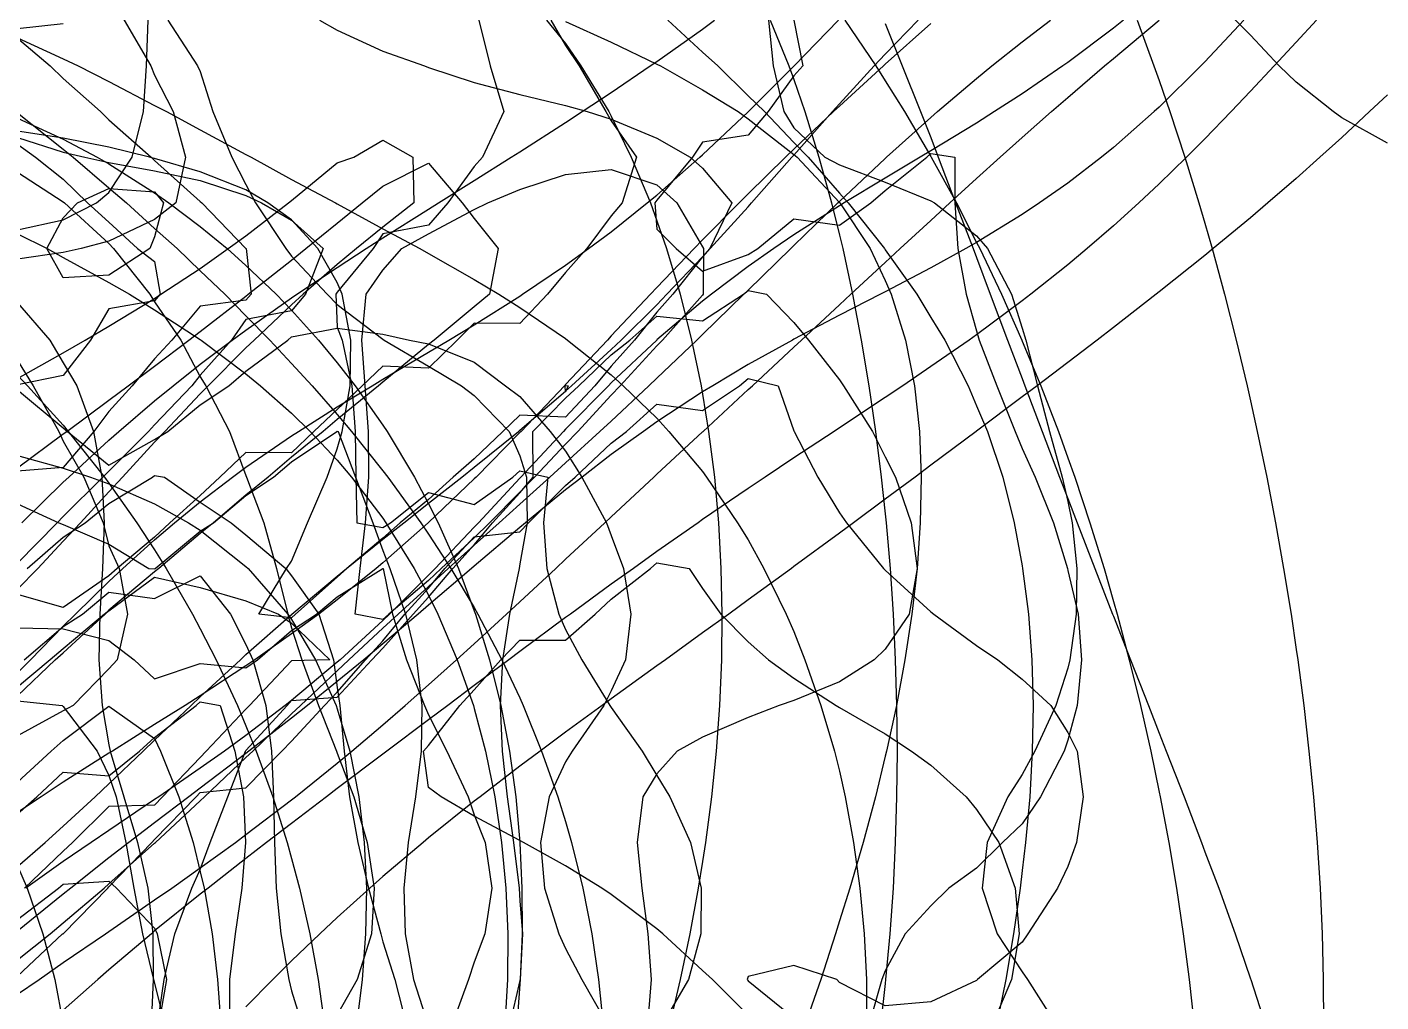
# Model space of a CAD drawing. Header units: metres. Extents: x 350990 to 353010, y 7454990 to 7457010.
# Drawn here: x 352252.1 to 352548.6, y 7456105.1 to 7456318.5 of the extents above; entities that cross this region are included whole.
import ezdxf

# ---------------------------------------------------------------- set-up
doc = ezdxf.new("R2010")
doc.units = ezdxf.units.M

msp = doc.modelspace()

# ---------------------------------------------------------------- linework, layer by layer
at = {"layer": 'CU_0p2_RL1000'}
for points in [[(352250, 7456316.06, 1000), (352257.161, 7456310, 1000), (352260, 7456307.274, 1000), (352268.184, 7456300, 1000), (352270, 7456298.166, 1000), (352279.27, 7456290, 1000), (352280, 7456289.274, 1000), (352290, 7456280.315, 1000), (352290.361, 7456280, 1000), (352300, 7456270.054, 1000), (352300.049, 7456270, 1000), (352301.159, 7456260, 1000), (352300, 7456258.686, 1000), (352290, 7456257.425, 1000), (352283.768, 7456250, 1000), (352280, 7456245.888, 1000), (352275.048, 7456240, 1000), (352270, 7456234.346, 1000), (352266.661, 7456230, 1000), (352260, 7456222.098, 1000), (352250, 7456221.261, 1000)], [(352250, 7456214.146, 1000), (352258.999, 7456210, 1000), (352260, 7456209.581, 1000), (352270, 7456205.268, 1000), (352278.713, 7456200, 1000), (352280, 7456199.917, 1000), (352280.132, 7456200, 1000), (352290, 7456208.12, 1000), (352292.894, 7456210, 1000), (352300, 7456215.959, 1000), (352306.053, 7456220, 1000), (352310, 7456223.341, 1000), (352319.929, 7456230, 1000), (352320, 7456230.06, 1000), (352320.223, 7456230, 1000), (352324.025, 7456220, 1000), (352327.822, 7456210, 1000), (352330, 7456203.911, 1000), (352331.498, 7456200, 1000), (352334.921, 7456190, 1000), (352337.371, 7456180, 1000), (352338.535, 7456170, 1000), (352338.342, 7456160, 1000), (352337.105, 7456150, 1000), (352335.543, 7456140, 1000), (352334.558, 7456130, 1000), (352334.863, 7456120, 1000), (352336.712, 7456110, 1000), (352339.888, 7456100, 1000)]]:
    msp.add_polyline3d(points, dxfattribs=at)
at = {"layer": 'CU_0p2_RL1100'}
for points in [[(352250, 7456292.882, 1100), (352253.937, 7456290, 1100), (352260, 7456285.243, 1100), (352265.291, 7456280, 1100), (352270, 7456275.772, 1100), (352276.245, 7456270, 1100), (352280, 7456267.188, 1100), (352281.214, 7456260, 1100), (352280, 7456258.548, 1100), (352270, 7456256.809, 1100), (352265.934, 7456250, 1100), (352260, 7456242.193, 1100), (352250, 7456240.215, 1100)], [(352250, 7456239.096, 1100), (352260, 7456230.739, 1100), (352260.935, 7456230, 1100), (352270, 7456222.622, 1100), (352280, 7456228.233, 1100), (352282.869, 7456230, 1100), (352290, 7456235.791, 1100), (352296.289, 7456240, 1100), (352300, 7456243.173, 1100), (352309.189, 7456250, 1100), (352310, 7456250.728, 1100), (352320, 7456252.622, 1100), (352330, 7456251.287, 1100), (352335.787, 7456250, 1100), (352340, 7456249.165, 1100), (352350, 7456245.141, 1100), (352356.851, 7456240, 1100), (352360, 7456237.595, 1100), (352366.596, 7456230, 1100), (352370, 7456225.673, 1100), (352373.584, 7456220, 1100), (352378.942, 7456210, 1100), (352380, 7456207.186, 1100), (352382.653, 7456200, 1100), (352384.32, 7456190, 1100), (352383.123, 7456180, 1100), (352380, 7456173.185, 1100), (352378.344, 7456170, 1100), (352371.43, 7456160, 1100), (352370, 7456157.628, 1100), (352366.442, 7456150, 1100), (352364.492, 7456140, 1100), (352365.402, 7456130, 1100), (352368.494, 7456120, 1100), (352370, 7456116.812, 1100), (352373.55, 7456110, 1100), (352379.275, 7456100, 1100)]]:
    msp.add_polyline3d(points, dxfattribs=at)
at = {"layer": 'CU_0p2_RL1200'}
for points in [[(352250, 7456318.213, 1200), (352260, 7456319.308, 1200)], [(352282.883, 7456320, 1200), (352289.368, 7456310, 1200), (352290, 7456308.772, 1200), (352292.75, 7456300, 1200), (352296.921, 7456290, 1200), (352300, 7456284.013, 1200), (352302.116, 7456280, 1200), (352308.757, 7456270, 1200), (352310, 7456268.346, 1200), (352317.809, 7456260, 1200), (352320, 7456257.786, 1200), (352330, 7456250.168, 1200), (352330.291, 7456250, 1200), (352340, 7456244.308, 1200), (352347.234, 7456240, 1200), (352350, 7456237.884, 1200), (352357.621, 7456230, 1200), (352360, 7456224.63, 1200), (352361.479, 7456220, 1200), (352361.596, 7456210, 1200), (352360, 7456201.017, 1200), (352359.837, 7456200, 1200), (352357.689, 7456190, 1200), (352356.181, 7456180, 1200), (352355.667, 7456170, 1200), (352356.1, 7456160, 1200), (352357.198, 7456150, 1200), (352358.572, 7456140, 1200), (352359.815, 7456130, 1200), (352360, 7456127.182, 1200), (352360.568, 7456120, 1200), (352360.048, 7456110, 1200), (352360, 7456109.791, 1200), (352357.689, 7456100, 1200)]]:
    msp.add_polyline3d(points, dxfattribs=at)
at = {"layer": 'CU_0p2_RL600'}
for points in [[(352250, 7456347.239, 600), (352257.49, 7456340, 600), (352260, 7456337.504, 600), (352266.153, 7456330, 600), (352270, 7456324.716, 600), (352273.315, 7456320, 600), (352279.19, 7456310, 600), (352280, 7456308.012, 600), (352284.066, 7456300, 600), (352286.799, 7456290, 600), (352284.677, 7456280, 600), (352280, 7456276.402, 600), (352270, 7456271.668, 600), (352263.897, 7456270, 600), (352260, 7456269.132, 600), (352250, 7456267.709, 600)], [(352410, 7456102.156, 600), (352402.198, 7456110, 600), (352400, 7456111.993, 600), (352391.284, 7456120, 600), (352390, 7456121.089, 600), (352380, 7456128.634, 600), (352377.951, 7456130, 600), (352370, 7456134.908, 600), (352360.756, 7456140, 600), (352360, 7456140.424, 600), (352350, 7456145.733, 600), (352342.755, 7456150, 600), (352340, 7456152.043, 600), (352338.875, 7456160, 600), (352340, 7456161.258, 600), (352346.879, 7456170, 600), (352350, 7456173.381, 600), (352355.842, 7456180, 600), (352360, 7456184.264, 600), (352370, 7456184.293, 600), (352376.458, 7456190, 600), (352380, 7456193.289, 600), (352388.603, 7456200, 600), (352390, 7456201.25, 600), (352397.062, 7456200, 600), (352400, 7456195.589, 600), (352403.994, 7456190, 600), (352410, 7456183.925, 600), (352414.432, 7456180, 600), (352420, 7456175.973, 600), (352429.276, 7456170, 600), (352430, 7456169.571, 600), (352440, 7456163.745, 600), (352445.739, 7456160, 600), (352450, 7456156.927, 600), (352457.758, 7456150, 600), (352460, 7456147.245, 600), (352464.871, 7456140, 600), (352468.469, 7456130, 600), (352469.333, 7456120, 600), (352467.661, 7456110, 600), (352463.395, 7456100, 600)]]:
    msp.add_polyline3d(points, dxfattribs=at)
msp.add_polyline3d([(352330, 7456188.801, 600), (352323.907, 7456190, 600), (352324.988, 7456200, 600), (352326.191, 7456210, 600), (352326.921, 7456220, 600), (352326.874, 7456230, 600), (352326.139, 7456240, 600), (352325.364, 7456250, 600), (352326.356, 7456260, 600), (352330, 7456265.277, 600), (352334.171, 7456270, 600), (352340, 7456273.249, 600), (352350, 7456278.547, 600), (352352.96, 7456280, 600), (352360, 7456282.933, 600), (352370, 7456286.246, 600), (352380, 7456287.341, 600), (352390, 7456283.984, 600), (352394.34, 7456280, 600), (352400, 7456270.418, 600), (352400.174, 7456270, 600), (352400.157, 7456260, 600), (352400, 7456259.834, 600), (352391.206, 7456250, 600), (352390, 7456248.741, 600), (352381.97, 7456240, 600), (352380, 7456237.936, 600), (352372.668, 7456230, 600), (352370, 7456227.197, 600), (352363.197, 7456220, 600), (352360, 7456216.687, 600), (352353.319, 7456210, 600), (352350, 7456206.674, 600), (352342.758, 7456200, 600), (352340, 7456197.367, 600), (352331.312, 7456190, 600)], close=True, dxfattribs=at)
at = {"layer": 'CU_0p2_RL700'}
for points in [[(352316.107, 7456320, 700), (352320, 7456317.83, 700), (352330, 7456313.25, 700), (352339.09, 7456310, 700), (352340, 7456309.631, 700), (352350, 7456306.346, 700), (352360, 7456303.775, 700), (352370, 7456301.311, 700), (352374.706, 7456300, 700), (352380, 7456298.32, 700), (352390, 7456294.18, 700), (352397.275, 7456290, 700), (352400, 7456287.638, 700), (352406.443, 7456280, 700), (352401.593, 7456270, 700), (352400, 7456268.232, 700), (352393.478, 7456260, 700), (352390, 7456256.093, 700), (352385.12, 7456250, 700), (352380, 7456244.276, 700), (352376.375, 7456240, 700), (352370, 7456233.114, 700), (352360, 7456233.545, 700), (352356.256, 7456230, 700), (352350, 7456223.968, 700), (352345.35, 7456220, 700), (352340, 7456215.093, 700), (352333.781, 7456210, 700), (352330, 7456206.592, 700), (352322.102, 7456200, 700), (352320, 7456198.079, 700), (352310.865, 7456190, 700), (352310, 7456189.185, 700), (352302.858, 7456190, 700), (352308.871, 7456200, 700), (352310, 7456201.572, 700), (352313.504, 7456210, 700), (352317.765, 7456220, 700), (352320, 7456226.141, 700), (352321.059, 7456230, 700), (352322.804, 7456240, 700), (352323.005, 7456250, 700), (352321.074, 7456260, 700), (352320, 7456262.613, 700), (352315.764, 7456270, 700), (352310, 7456276.292, 700), (352304.797, 7456280, 700), (352300, 7456282.868, 700), (352290, 7456286.843, 700), (352280, 7456289.746, 700), (352278.906, 7456290, 700), (352270, 7456292.22, 700), (352260, 7456294.222, 700), (352250, 7456295.709, 700)], [(352250, 7456245.488, 700), (352253.422, 7456240, 700), (352259.007, 7456230, 700), (352260, 7456227.858, 700), (352264.485, 7456220, 700), (352268.699, 7456210, 700), (352270, 7456204.959, 700), (352272.25, 7456200, 700), (352274.063, 7456190, 700), (352271.776, 7456180, 700), (352270, 7456177.972, 700), (352262.188, 7456170, 700), (352260, 7456168.795, 700), (352250, 7456163.343, 700)], [(352250, 7456110.733, 700), (352259.814, 7456120, 700), (352260, 7456120.014, 700), (352269.744, 7456130, 700), (352270, 7456130.259, 700), (352279.399, 7456140, 700), (352280, 7456140.611, 700), (352289.102, 7456150, 700), (352290, 7456150.912, 700), (352300, 7456151.931, 700), (352307.848, 7456160, 700), (352310, 7456162.201, 700), (352317.229, 7456170, 700), (352320, 7456172.897, 700), (352326.149, 7456180, 700), (352330, 7456184.13, 700), (352334.813, 7456190, 700), (352340, 7456195.639, 700), (352343.561, 7456200, 700), (352350, 7456206.939, 700), (352360, 7456207.973, 700), (352361.901, 7456210, 700), (352370, 7456218.126, 700), (352372.081, 7456220, 700), (352380, 7456227.436, 700), (352383.326, 7456230, 700), (352390, 7456235.926, 700), (352400, 7456234.559, 700), (352408.106, 7456240, 700), (352410, 7456241.605, 700), (352416.536, 7456240, 700), (352420, 7456230.14, 700), (352420.052, 7456230, 700), (352425.278, 7456220, 700), (352430, 7456212.153, 700), (352431.541, 7456210, 700), (352439.647, 7456200, 700), (352440, 7456199.584, 700), (352450, 7456190.468, 700), (352450.648, 7456190, 700), (352460, 7456183.108, 700), (352464.687, 7456180, 700), (352470, 7456175.72, 700), (352476.247, 7456170, 700), (352480, 7456164.094, 700), (352482.021, 7456160, 700), (352483.385, 7456150, 700), (352481.867, 7456140, 700), (352480, 7456134.757, 700), (352477.76, 7456130, 700), (352471.245, 7456120, 700), (352470, 7456118.194, 700), (352460.217, 7456110, 700), (352460, 7456109.775, 700), (352450, 7456105.089, 700), (352440, 7456104.217, 700), (352430, 7456109.353, 700), (352429.41, 7456110, 700), (352420, 7456113.09, 700), (352410, 7456110.621, 700), (352409.738, 7456110, 700), (352410, 7456109.709, 700), (352420, 7456101.607, 700)]]:
    msp.add_polyline3d(points, dxfattribs=at)
at = {"layer": 'CU_0p2_RL800'}
for points in [[(352420.018, 7456320, 800), (352421.94, 7456310, 800), (352420, 7456307.8, 800), (352414.4, 7456300, 800), (352410, 7456294.864, 800), (352400, 7456293.329, 800), (352397.798, 7456290, 800), (352390, 7456280.649, 800), (352389.56, 7456280, 800), (352390, 7456274.239, 800), (352394.24, 7456270, 800), (352400, 7456265.096, 800), (352410, 7456268.694, 800), (352412.076, 7456270, 800), (352420, 7456276.532, 800), (352430, 7456275.16, 800), (352436.871, 7456280, 800), (352440, 7456282.747, 800), (352449.104, 7456290, 800), (352450, 7456290.821, 800), (352455.245, 7456290, 800), (352455.238, 7456280, 800), (352455.929, 7456270, 800), (352457.748, 7456260, 800), (352460, 7456252.003, 800), (352460.554, 7456250, 800), (352464.45, 7456240, 800), (352468.486, 7456230, 800), (352470, 7456226.282, 800), (352472.828, 7456220, 800), (352476.827, 7456210, 800), (352479.907, 7456200, 800), (352480, 7456199.533, 800), (352482.236, 7456190, 800), (352482.991, 7456180, 800), (352482.033, 7456170, 800), (352480, 7456162.425, 800), (352479.207, 7456160, 800), (352473.99, 7456150, 800), (352470, 7456144.104, 800), (352465.703, 7456140, 800), (352460, 7456134.341, 800), (352453.952, 7456130, 800), (352450, 7456126.144, 800), (352444.358, 7456120, 800), (352440, 7456111.922, 800), (352439.29, 7456110, 800), (352436.444, 7456100, 800)], [(352250, 7456172.095, 800), (352258.213, 7456180, 800), (352260, 7456181.528, 800), (352269.156, 7456190, 800), (352270, 7456190.688, 800), (352280, 7456198.096, 800), (352290, 7456195.812, 800), (352300, 7456192.914, 800), (352307.108, 7456190, 800), (352310, 7456188.014, 800), (352318.344, 7456180, 800), (352310, 7456179.731, 800), (352300.764, 7456170, 800), (352300, 7456169.162, 800), (352291.273, 7456160, 800), (352290, 7456158.608, 800), (352281.701, 7456150, 800), (352280, 7456148.183, 800), (352270, 7456147.841, 800), (352262.04, 7456140, 800), (352260, 7456138.056, 800), (352251.493, 7456130, 800)]]:
    msp.add_polyline3d(points, dxfattribs=at)
at = {"layer": 'CU_0p2_RL900'}
msp.add_polyline3d([(352350.982, 7456320, 900), (352353.485, 7456310, 900), (352356.509, 7456300, 900), (352351.777, 7456290, 900), (352350, 7456287.981, 900), (352344.181, 7456280, 900), (352340, 7456275.139, 900), (352330, 7456273.279, 900), (352327.841, 7456270, 900), (352320, 7456260.506, 900), (352319.675, 7456260, 900), (352320, 7456252.789, 900), (352321.097, 7456250, 900), (352323.173, 7456240, 900), (352323.909, 7456230, 900), (352324.075, 7456220, 900), (352324.315, 7456210, 900), (352330, 7456208.952, 900), (352331.688, 7456210, 900), (352340, 7456216.633, 900), (352350, 7456213.998, 900), (352358.421, 7456220, 900), (352360, 7456221.359, 900), (352366.139, 7456220, 900), (352365.142, 7456210, 900), (352365.91, 7456200, 900), (352368.519, 7456190, 900), (352370, 7456186.612, 900), (352373.535, 7456180, 900), (352379.672, 7456170, 900), (352380, 7456169.512, 900), (352386.778, 7456160, 900), (352390, 7456154.669, 900), (352392.852, 7456150, 900), (352397.345, 7456140, 900), (352399.664, 7456130, 900), (352399.649, 7456120, 900), (352396.896, 7456110, 900), (352391.084, 7456100, 900)], dxfattribs=at)
msp.add_polyline3d([(352370, 7456238.645, 900), (352369.932, 7456240, 900), (352370, 7456240.062, 900), (352370.551, 7456240, 900)], close=True, dxfattribs=at)
at = {"layer": 'CU_0p4_RL1000'}
msp.add_polyline3d([(352251.421, 7456180, 1000), (352260, 7456187.252, 1000), (352264.198, 7456190, 1000), (352270, 7456194.762, 1000), (352280, 7456193.425, 1000), (352290, 7456198.364, 1000), (352296.583, 7456190, 1000), (352300, 7456183.308, 1000), (352301.491, 7456180, 1000), (352304.331, 7456170, 1000), (352305.632, 7456160, 1000), (352306.066, 7456150, 1000), (352306.235, 7456140, 1000), (352306.641, 7456130, 1000), (352307.634, 7456120, 1000), (352309.375, 7456110, 1000), (352310, 7456107.527, 1000), (352312.323, 7456100, 1000)], dxfattribs=at)
at = {"layer": 'CU_0p4_RL1100'}
msp.add_polyline3d([(352252.063, 7456200, 1100), (352260, 7456206.8, 1100), (352264.791, 7456210, 1100), (352270, 7456214.181, 1100), (352279.545, 7456220, 1100), (352280, 7456220.359, 1100), (352282.179, 7456220, 1100), (352290, 7456214.505, 1100), (352296.762, 7456210, 1100), (352300, 7456207.338, 1100), (352308.722, 7456200, 1100), (352310, 7456198.344, 1100), (352315.976, 7456190, 1100), (352319.149, 7456180, 1100), (352320, 7456173.897, 1100), (352320.536, 7456170, 1100), (352321.486, 7456160, 1100), (352322.694, 7456150, 1100), (352324.483, 7456140, 1100), (352326.836, 7456130, 1100), (352329.535, 7456120, 1100), (352330, 7456118.249, 1100), (352332.632, 7456110, 1100), (352335.157, 7456100, 1100)], dxfattribs=at)
at = {"layer": 'CU_0p4_RL1200'}
msp.add_polyline3d([(352250, 7456286.762, 1200), (352260, 7456280.227, 1200), (352260.276, 7456280, 1200), (352270, 7456271.096, 1200), (352270.992, 7456270, 1200), (352278.934, 7456260, 1200), (352280, 7456258.327, 1200), (352285.768, 7456250, 1200), (352290, 7456241.907, 1200), (352291.227, 7456240, 1200), (352296.407, 7456230, 1200), (352300, 7456220.308, 1200), (352300.157, 7456220, 1200), (352303.905, 7456210, 1200), (352306.682, 7456200, 1200), (352309.165, 7456190, 1200), (352310, 7456186.974, 1200), (352312.263, 7456180, 1200), (352315.907, 7456170, 1200), (352319.832, 7456160, 1200), (352320, 7456159.577, 1200), (352323.64, 7456150, 1200), (352326.583, 7456140, 1200), (352328.077, 7456130, 1200), (352327.496, 7456120, 1200), (352324.347, 7456110, 1200), (352320, 7456102.281, 1200)], dxfattribs=at)
at = {"layer": 'CU_0p4_RL800'}
for points in [[(352250, 7456274.153, 800), (352260, 7456276.28, 800), (352267.24, 7456280, 800), (352270, 7456282.26, 800), (352275.087, 7456290, 800), (352277.582, 7456300, 800), (352278.195, 7456310, 800), (352278.554, 7456320, 800)], [(352366.757, 7456320, 800), (352370, 7456314.456, 800), (352372.997, 7456310, 800), (352378.811, 7456300, 800), (352380, 7456297.961, 800), (352385.52, 7456290, 800), (352382.384, 7456280, 800), (352380, 7456277.196, 800), (352374.679, 7456270, 800), (352370, 7456264.746, 800), (352366.018, 7456260, 800), (352360, 7456253.644, 800), (352350, 7456253.662, 800), (352346.285, 7456250, 800), (352340, 7456243.857, 800), (352330, 7456244.242, 800), (352325.449, 7456240, 800), (352320, 7456234.765, 800), (352314.903, 7456230, 800), (352310, 7456225.299, 800), (352300, 7456225.393, 800), (352294.27, 7456220, 800), (352290, 7456215.92, 800), (352283.357, 7456210, 800), (352280, 7456206.863, 800), (352271.79, 7456200, 800), (352270, 7456198.355, 800), (352260, 7456191.442, 800), (352250, 7456194.287, 800)], [(352280.656, 7456100, 800), (352282.119, 7456110, 800), (352284.439, 7456120, 800), (352288.132, 7456130, 800), (352290, 7456134.048, 800), (352292.18, 7456140, 800), (352296.042, 7456150, 800), (352299.886, 7456160, 800), (352300, 7456160.12, 800), (352309.006, 7456170, 800), (352310, 7456171.047, 800), (352320, 7456171.827, 800), (352327.577, 7456180, 800), (352330, 7456182.555, 800), (352336.589, 7456190, 800), (352340, 7456193.67, 800), (352345.294, 7456200, 800), (352350, 7456205.135, 800), (352353.964, 7456210, 800), (352360, 7456216.539, 800), (352362.933, 7456220, 800), (352362.803, 7456230, 800), (352370, 7456237.26, 800), (352372.876, 7456240, 800), (352380, 7456246.728, 800), (352384.092, 7456250, 800), (352390, 7456255.21, 800), (352400, 7456254.21, 800), (352408.99, 7456260, 800), (352410, 7456260.827, 800), (352413.982, 7456260, 800), (352420, 7456253.827, 800), (352423.177, 7456250, 800), (352430, 7456241.259, 800), (352430.874, 7456240, 800), (352437.22, 7456230, 800), (352440, 7456224.429, 800), (352442.227, 7456220, 800), (352445.664, 7456210, 800), (352447.01, 7456200, 800), (352445.217, 7456190, 800), (352440, 7456182.286, 800), (352437.604, 7456180, 800), (352430, 7456175.187, 800), (352420, 7456171.061, 800), (352416.774, 7456170, 800), (352410, 7456167.355, 800), (352400, 7456163.058, 800), (352394.424, 7456160, 800), (352390, 7456155.024, 800), (352386.888, 7456150, 800), (352385.711, 7456140, 800), (352386.688, 7456130, 800), (352388.049, 7456120, 800), (352388.765, 7456110, 800), (352387.952, 7456100, 800)]]:
    msp.add_polyline3d(points, dxfattribs=at)
at = {"layer": 'CU_0p4_RL900'}
for points in [[(352250, 7456294.3, 900), (352260, 7456291.143, 900), (352264.754, 7456290, 900), (352270, 7456288.88, 900), (352280, 7456287.042, 900), (352290, 7456284.905, 900), (352300, 7456281.664, 900), (352303.427, 7456280, 900), (352310, 7456276.261, 900), (352316.909, 7456270, 900), (352313.032, 7456260, 900), (352310, 7456256.358, 900), (352300, 7456254.456, 900), (352296.845, 7456250, 900), (352290, 7456242.275, 900), (352288.124, 7456240, 900), (352280, 7456231.398, 900), (352278.663, 7456230, 900), (352270, 7456221.262, 900), (352268.689, 7456220, 900), (352260, 7456211.35, 900), (352258.623, 7456210, 900), (352250, 7456201.168, 900)], [(352250, 7456186.977, 900), (352260, 7456186.735, 900), (352270, 7456184.243, 900), (352275.488, 7456180, 900), (352280, 7456175.801, 900), (352290, 7456179.193, 900), (352300, 7456178.215, 900), (352302.512, 7456180, 900), (352310, 7456186.38, 900), (352315.459, 7456190, 900), (352320, 7456193.74, 900), (352329.991, 7456200, 900), (352330, 7456200.007, 900), (352330.021, 7456200, 900), (352332.072, 7456190, 900), (352335.176, 7456180, 900), (352339.106, 7456170, 900), (352340, 7456167.903, 900), (352343.996, 7456160, 900), (352348.66, 7456150, 900), (352350, 7456146.018, 900), (352352.375, 7456140, 900), (352353.828, 7456130, 900), (352352.352, 7456120, 900), (352350, 7456113.778, 900), (352348.726, 7456110, 900), (352345.083, 7456100, 900)]]:
    msp.add_polyline3d(points, dxfattribs=at)
at = {"layer": 'CU_0p8_RL1000'}
msp.add_polyline3d([(352250, 7456171.023, 1000), (352259.757, 7456170, 1000), (352260, 7456169.789, 1000), (352267.406, 7456160, 1000), (352270, 7456154.62, 1000), (352271.583, 7456150, 1000), (352273.724, 7456140, 1000), (352275.418, 7456130, 1000), (352277.327, 7456120, 1000), (352279.777, 7456110, 1000), (352280, 7456109.223, 1000), (352282.219, 7456100, 1000), (352284.661, 7456090, 1000), (352286.603, 7456080, 1000), (352287.205, 7456070, 1000), (352285.276, 7456060, 1000), (352280, 7456050.554, 1000), (352279.578, 7456050, 1000), (352270, 7456040.414, 1000), (352269.462, 7456040, 1000), (352260, 7456031.601, 1000), (352257.785, 7456030, 1000), (352250, 7456020.683, 1000)], dxfattribs=at)
at = {"layer": 'CU_0p8_RL1100'}
msp.add_polyline3d([(352250, 7456123.148, 1100), (352258.955, 7456130, 1100), (352260, 7456130.9, 1100), (352270, 7456131.501, 1100), (352271.619, 7456130, 1100), (352280, 7456121.223, 1100), (352280.553, 7456120, 1100), (352282.616, 7456110, 1100), (352280.852, 7456100, 1100), (352280, 7456098.57, 1100), (352273.56, 7456090, 1100), (352270, 7456086.394, 1100), (352262.924, 7456080, 1100), (352260, 7456077.108, 1100), (352251.861, 7456070, 1100)], dxfattribs=at)
at = {"layer": 'CU_0p8_RL1200'}
msp.add_polyline3d([(352250, 7456258.122, 1200), (352257.071, 7456250, 1200), (352260, 7456245.016, 1200), (352262.93, 7456240, 1200), (352266.592, 7456230, 1200), (352268.443, 7456220, 1200), (352268.963, 7456210, 1200), (352268.608, 7456200, 1200), (352267.987, 7456190, 1200), (352267.796, 7456180, 1200), (352268.533, 7456170, 1200), (352270, 7456161.376, 1200), (352270.299, 7456160, 1200), (352273.291, 7456150, 1200), (352276.271, 7456140, 1200), (352278.49, 7456130, 1200), (352279.593, 7456120, 1200), (352279.689, 7456110, 1200), (352279.215, 7456100, 1200)], dxfattribs=at)
at = {"layer": 'CU_0p8_RL900'}
msp.add_polyline3d([(352250, 7456146.283, 900), (352254.185, 7456150, 900), (352260, 7456155.387, 900), (352270, 7456154.593, 900), (352276.726, 7456160, 900), (352280, 7456162.945, 900), (352289.083, 7456170, 900), (352290, 7456170.819, 900), (352294.363, 7456170, 900), (352297.566, 7456160, 900), (352299.48, 7456150, 900), (352299.935, 7456140, 900), (352299.132, 7456130, 900), (352297.659, 7456120, 900), (352296.413, 7456110, 900), (352296.401, 7456100, 900)], dxfattribs=at)
at = {"layer": 'IMP_RL1000'}
msp.add_polyline3d([(352250, 7456221.995, 1000), (352260, 7456229.437, 1000), (352260.745, 7456230, 1000), (352270, 7456236.838, 1000), (352274.19, 7456240, 1000), (352280, 7456244.304, 1000), (352287.486, 7456250, 1000), (352290, 7456251.888, 1000), (352300, 7456259.618, 1000), (352300.48, 7456260, 1000), (352310, 7456267.507, 1000), (352313.089, 7456270, 1000), (352320, 7456275.549, 1000), (352325.456, 7456280, 1000), (352330, 7456283.694, 1000), (352340, 7456288.703, 1000), (352347.319, 7456280, 1000), (352350, 7456276.61, 1000), (352355.238, 7456270, 1000), (352353.345, 7456260, 1000), (352350, 7456257.241, 1000), (352341.223, 7456250, 1000), (352340, 7456249.006, 1000), (352330, 7456240.802, 1000), (352329.039, 7456240, 1000), (352320, 7456232.584, 1000), (352316.914, 7456230, 1000), (352310, 7456224.32, 1000), (352304.861, 7456220, 1000), (352300, 7456216.002, 1000), (352292.873, 7456210, 1000), (352290, 7456207.637, 1000), (352280.924, 7456200, 1000), (352280, 7456199.24, 1000), (352270, 7456190.836, 1000), (352269.023, 7456190, 1000), (352260, 7456182.422, 1000), (352257.16, 7456180, 1000), (352250, 7456173.976, 1000)], dxfattribs=at)
at = {"layer": 'IMP_RL1100'}
msp.add_polyline3d([(352250, 7456241.543, 1100), (352260, 7456247.207, 1100), (352264.804, 7456250, 1100), (352270, 7456253.01, 1100), (352280, 7456259.117, 1100), (352281.356, 7456260, 1100), (352290, 7456265.677, 1100), (352296.111, 7456270, 1100), (352300, 7456272.792, 1100), (352309.352, 7456280, 1100), (352310, 7456280.508, 1100), (352320, 7456288.818, 1100), (352323.632, 7456290, 1100), (352330, 7456293.775, 1100), (352336.534, 7456290, 1100), (352336.803, 7456280, 1100), (352330, 7456274.7, 1100), (352324.238, 7456270, 1100), (352320, 7456266.506, 1100), (352312.56, 7456260, 1100), (352310, 7456257.735, 1100), (352301.788, 7456250, 1100), (352300, 7456248.3, 1100), (352291.763, 7456240, 1100), (352290, 7456238.217, 1100), (352282.247, 7456230, 1100), (352280, 7456227.63, 1100), (352272.995, 7456220, 1100), (352270, 7456216.782, 1100), (352263.782, 7456210, 1100), (352260, 7456205.961, 1100), (352254.407, 7456200, 1100), (352250, 7456195.423, 1100)], dxfattribs=at)
at = {"layer": 'IMP_RL500'}
for points in [[(352250, 7456106.77, 500), (352254.687, 7456110, 500), (352260, 7456113.704, 500), (352269.239, 7456120, 500), (352270, 7456120.529, 500), (352280, 7456127.413, 500), (352283.744, 7456130, 500), (352290, 7456134.438, 500), (352297.705, 7456140, 500), (352300, 7456141.702, 500), (352310, 7456149.311, 500), (352310.877, 7456150, 500), (352320, 7456157.331, 500), (352323.21, 7456160, 500), (352330, 7456165.734, 500), (352334.894, 7456170, 500), (352340, 7456174.484, 500), (352346.115, 7456180, 500), (352350, 7456183.503, 500), (352357.05, 7456190, 500), (352360, 7456192.699, 500), (352367.843, 7456200, 500), (352370, 7456201.984, 500), (352378.594, 7456210, 500), (352380, 7456211.294, 500), (352389.352, 7456220, 500), (352390, 7456220.596, 500), (352400, 7456229.879, 500), (352400.129, 7456230, 500), (352410, 7456239.151, 500), (352410.91, 7456240, 500), (352420, 7456248.424, 500), (352421.692, 7456250, 500), (352430, 7456257.7, 500), (352432.472, 7456260, 500), (352440, 7456266.967, 500), (352443.274, 7456270, 500), (352450, 7456276.191, 500), (352454.15, 7456280, 500), (352460, 7456285.323, 500), (352465.176, 7456290, 500), (352470, 7456294.309, 500), (352476.442, 7456300, 500), (352480, 7456303.101, 500), (352488.034, 7456310, 500), (352490, 7456311.665, 500), (352500, 7456319.99, 500)], [(352550, 7456303.677, 500), (352546.091, 7456300, 500), (352540, 7456294.329, 500), (352535.21, 7456290, 500), (352530, 7456285.361, 500), (352523.802, 7456280, 500), (352520, 7456276.766, 500), (352511.836, 7456270, 500), (352510, 7456268.502, 500), (352500, 7456260.514, 500), (352499.345, 7456260, 500), (352490, 7456252.743, 500), (352486.424, 7456250, 500), (352480, 7456245.105, 500), (352473.249, 7456240, 500), (352470, 7456237.55, 500), (352460, 7456230.044, 500), (352459.941, 7456230, 500), (352450, 7456222.577, 500), (352446.537, 7456220, 500), (352440, 7456215.136, 500), (352433.065, 7456210, 500), (352430, 7456207.733, 500), (352420, 7456200.381, 500), (352419.479, 7456200, 500), (352410, 7456193.091, 500), (352405.744, 7456190, 500), (352400, 7456185.855, 500), (352391.881, 7456180, 500), (352390, 7456178.652, 500), (352380, 7456171.438, 500), (352378.032, 7456170, 500), (352370, 7456164.146, 500), (352364.424, 7456160, 500), (352360, 7456156.702, 500), (352351.262, 7456150, 500), (352350, 7456149.023, 500), (352340, 7456141.001, 500), (352338.798, 7456140, 500), (352330, 7456132.538, 500), (352327.119, 7456130, 500), (352320, 7456123.572, 500), (352316.179, 7456120, 500), (352310, 7456114.058, 500), (352305.895, 7456110, 500), (352300, 7456104.005, 500)]]:
    msp.add_polyline3d(points, dxfattribs=at)
at = {"layer": 'IMP_RL600'}
for points in [[(352250, 7456114.284, 600), (352257.131, 7456120, 600), (352260, 7456122.388, 600), (352268.971, 7456130, 600), (352270, 7456130.907, 600), (352280, 7456139.835, 600), (352280.184, 7456140, 600), (352290, 7456149.112, 600), (352290.954, 7456150, 600), (352300, 7456158.592, 600), (352301.486, 7456160, 600), (352310, 7456168.133, 600), (352311.968, 7456170, 600), (352320, 7456177.602, 600), (352322.551, 7456180, 600), (352330, 7456186.918, 600), (352333.329, 7456190, 600), (352340, 7456196.064, 600), (352344.311, 7456200, 600), (352350, 7456205.085, 600), (352355.423, 7456210, 600), (352360, 7456214.063, 600), (352366.534, 7456220, 600), (352370, 7456223.092, 600), (352377.508, 7456230, 600), (352380, 7456232.259, 600), (352388.254, 7456240, 600), (352390, 7456241.617, 600), (352398.756, 7456250, 600), (352400, 7456251.178, 600), (352409.07, 7456260, 600), (352410, 7456260.894, 600), (352419.314, 7456270, 600), (352420, 7456270.661, 600), (352429.651, 7456280, 600), (352430, 7456280.332, 600), (352440, 7456289.742, 600), (352440.28, 7456290, 600), (352450, 7456298.747, 600), (352451.439, 7456300, 600), (352460, 7456307.263, 600), (352463.364, 7456310, 600), (352470, 7456315.267, 600), (352476.234, 7456320, 600)], [(352534.447, 7456320, 600), (352530, 7456315.202, 600), (352525.163, 7456310, 600), (352520, 7456304.47, 600), (352515.75, 7456300, 600), (352510, 7456294.051, 600), (352505.957, 7456290, 600), (352500, 7456284.181, 600), (352495.53, 7456280, 600), (352490, 7456274.98, 600), (352484.23, 7456270, 600), (352480, 7456266.457, 600), (352471.878, 7456260, 600), (352470, 7456258.547, 600), (352460, 7456251.158, 600), (352458.372, 7456250, 600), (352450, 7456244.164, 600), (352443.867, 7456240, 600), (352440, 7456237.413, 600), (352430, 7456230.789, 600), (352428.814, 7456230, 600), (352420, 7456224.189, 600), (352413.748, 7456220, 600), (352410, 7456217.507, 600), (352400, 7456210.687, 600), (352399.024, 7456210, 600), (352390, 7456203.7, 600), (352384.855, 7456200, 600), (352380, 7456196.54, 600), (352371.055, 7456190, 600), (352370, 7456189.236, 600), (352360, 7456181.827, 600), (352357.576, 7456180, 600), (352350, 7456174.35, 600), (352344.221, 7456170, 600), (352340, 7456166.845, 600), (352330.89, 7456160, 600), (352330, 7456159.333, 600), (352320, 7456151.786, 600), (352317.637, 7456150, 600), (352310, 7456144.183, 600), (352304.524, 7456140, 600), (352300, 7456136.489, 600), (352291.698, 7456130, 600), (352290, 7456128.641, 600), (352280, 7456120.628, 600), (352279.332, 7456120, 600), (352270, 7456112.107, 600), (352267.55, 7456110, 600), (352260, 7456103.29, 600)]]:
    msp.add_polyline3d(points, dxfattribs=at)
at = {"layer": 'IMP_RL700'}
for points in [[(352250, 7456134.767, 700), (352256.02, 7456140, 700), (352260, 7456143.582, 700), (352266.971, 7456150, 700), (352270, 7456152.861, 700), (352277.52, 7456160, 700), (352280, 7456162.384, 700), (352288.017, 7456170, 700), (352290, 7456171.881, 700), (352298.78, 7456180, 700), (352300, 7456181.113, 700), (352310, 7456189.937, 700), (352310.073, 7456190, 700), (352320, 7456198.332, 700), (352322.033, 7456200, 700), (352330, 7456206.383, 700), (352334.545, 7456210, 700), (352340, 7456214.254, 700), (352347.255, 7456220, 700), (352350, 7456222.142, 700), (352359.684, 7456230, 700), (352360, 7456230.255, 700), (352370, 7456238.787, 700), (352371.334, 7456240, 700), (352380, 7456247.903, 700), (352382.15, 7456250, 700), (352390, 7456257.699, 700), (352392.206, 7456260, 700), (352400, 7456268.172, 700), (352401.66, 7456270, 700), (352410, 7456279.191, 700), (352410.711, 7456280, 700), (352419.558, 7456290, 700), (352420, 7456290.495, 700), (352428.432, 7456300, 700), (352430, 7456301.737, 700), (352437.578, 7456310, 700), (352440, 7456312.576, 700), (352447.231, 7456320, 700)], [(352518.544, 7456320, 700), (352510, 7456310.885, 700), (352509.125, 7456310, 700), (352500, 7456300.997, 700), (352498.91, 7456300, 700), (352490, 7456292.134, 700), (352487.346, 7456290, 700), (352480, 7456284.323, 700), (352473.807, 7456280, 700), (352470, 7456277.444, 700), (352460, 7456271.33, 700), (352457.654, 7456270, 700), (352450, 7456265.781, 700), (352440, 7456260.537, 700), (352438.962, 7456260, 700), (352430, 7456255.414, 700), (352420, 7456250.17, 700), (352419.693, 7456250, 700), (352410, 7456244.634, 700), (352402.257, 7456240, 700), (352400, 7456238.642, 700), (352390, 7456232.084, 700), (352387.081, 7456230, 700), (352380, 7456224.917, 700), (352373.643, 7456220, 700), (352370, 7456217.178, 700), (352361.247, 7456210, 700), (352360, 7456208.982, 700), (352350, 7456200.505, 700), (352349.417, 7456200, 700), (352340, 7456191.948, 700), (352337.728, 7456190, 700), (352330, 7456183.485, 700), (352325.818, 7456180, 700), (352320, 7456175.232, 700), (352313.483, 7456170, 700), (352310, 7456167.239, 700), (352300.663, 7456160, 700), (352300, 7456159.489, 700), (352290, 7456151.884, 700), (352287.496, 7456150, 700), (352280, 7456144.31, 700), (352274.344, 7456140, 700), (352270, 7456136.627, 700), (352261.633, 7456130, 700), (352260, 7456128.67, 700), (352250, 7456120.569, 700)]]:
    msp.add_polyline3d(points, dxfattribs=at)
at = {"layer": 'IMP_RL800'}
for points in [[(352250, 7456177.097, 800), (352252.821, 7456180, 800), (352260, 7456187.315, 800), (352262.684, 7456190, 800), (352270, 7456197.131, 800), (352273.06, 7456200, 800), (352280, 7456206.265, 800), (352284.376, 7456210, 800), (352290, 7456214.592, 800), (352297.074, 7456220, 800), (352300, 7456222.139, 800), (352310, 7456229.008, 800), (352311.518, 7456230, 800), (352320, 7456235.352, 800), (352327.643, 7456240, 800), (352330, 7456241.398, 800), (352340, 7456247.319, 800), (352344.44, 7456250, 800), (352350, 7456253.331, 800), (352360, 7456259.618, 800), (352360.57, 7456260, 800), (352370, 7456266.363, 800), (352374.988, 7456270, 800), (352380, 7456273.705, 800), (352387.859, 7456280, 800), (352390, 7456281.743, 800), (352399.425, 7456290, 800), (352400, 7456290.512, 800), (352410, 7456299.961, 800), (352410.039, 7456300, 800), (352420, 7456309.944, 800), (352420.054, 7456310, 800), (352429.762, 7456320, 800)], [(352492.177, 7456320, 800), (352490, 7456318.253, 800), (352480, 7456310.781, 800), (352478.879, 7456310, 800), (352470, 7456303.897, 800), (352463.949, 7456300, 800), (352460, 7456297.491, 800), (352450, 7456291.407, 800), (352447.646, 7456290, 800), (352440, 7456285.454, 800), (352430.988, 7456280, 800), (352430, 7456279.401, 800), (352420, 7456273.03, 800), (352415.58, 7456270, 800), (352410, 7456266.123, 800), (352401.949, 7456260, 800), (352400, 7456258.492, 800), (352390, 7456250.003, 800), (352389.996, 7456250, 800), (352380, 7456240.621, 800), (352379.384, 7456240, 800), (352370, 7456230.459, 800), (352369.571, 7456230, 800), (352360.201, 7456220, 800), (352360, 7456219.787, 800), (352350.944, 7456210, 800), (352350, 7456209, 800), (352341.467, 7456200, 800), (352340, 7456198.501, 800), (352331.461, 7456190, 800), (352330, 7456188.601, 800), (352320.617, 7456180, 800), (352320, 7456179.457, 800), (352310, 7456171.093, 800), (352308.621, 7456170, 800), (352300, 7456163.406, 800), (352295.321, 7456160, 800), (352290, 7456156.226, 800), (352280.93, 7456150, 800), (352280, 7456149.371, 800), (352270, 7456142.636, 800), (352266.122, 7456140, 800), (352260, 7456135.815, 800), (352251.772, 7456130, 800)]]:
    msp.add_polyline3d(points, dxfattribs=at)
at = {"layer": 'IMP_RL900'}
for points in [[(352450, 7456319.278, 900), (352440, 7456310.371, 900), (352439.591, 7456310, 900), (352430, 7456301.209, 900), (352428.713, 7456300, 900), (352420, 7456291.764, 900), (352418.187, 7456290, 900), (352410, 7456282.003, 900), (352408.012, 7456280, 900), (352400, 7456271.913, 900), (352398.162, 7456270, 900), (352390, 7456261.519, 900), (352388.576, 7456260, 900), (352380, 7456250.909, 900), (352379.157, 7456250, 900), (352370, 7456240.243, 900), (352369.774, 7456240, 900), (352360.256, 7456230, 900), (352360, 7456229.737, 900), (352350.387, 7456220, 900), (352350, 7456219.621, 900), (352340, 7456210.081, 900), (352339.912, 7456210, 900), (352330, 7456201.247, 900), (352328.527, 7456200, 900), (352320, 7456193.123, 900), (352315.941, 7456190, 900), (352310, 7456185.641, 900), (352301.966, 7456180, 900), (352300, 7456178.677, 900), (352290, 7456172.121, 900), (352286.709, 7456170, 900), (352280, 7456165.794, 900), (352270.772, 7456160, 900), (352270, 7456159.523, 900), (352260, 7456153.176, 900), (352255.175, 7456150, 900), (352250, 7456146.581, 900)], [(352250.894, 7456210, 900), (352260, 7456218.85, 900), (352261.204, 7456220, 900), (352270, 7456228.06, 900), (352272.179, 7456230, 900), (352280, 7456236.666, 900), (352284.057, 7456240, 900), (352290, 7456244.685, 900), (352297.018, 7456250, 900), (352300, 7456252.179, 900), (352310, 7456259.221, 900), (352311.14, 7456260, 900), (352320, 7456265.901, 900), (352326.318, 7456270, 900), (352330, 7456272.348, 900), (352340, 7456278.647, 900), (352342.15, 7456280, 900), (352350, 7456284.902, 900), (352358.101, 7456290, 900), (352360, 7456291.193, 900), (352370, 7456297.605, 900), (352373.641, 7456300, 900), (352380, 7456304.196, 900), (352388.535, 7456310, 900), (352390, 7456311.001, 900), (352400, 7456318.067, 900), (352402.648, 7456320, 900)]]:
    msp.add_polyline3d(points, dxfattribs=at)
at = {"layer": 'PHY_RL1000'}
msp.add_polyline3d([(352440, 7456319.3, 1000), (352443.727, 7456310, 1000), (352447.731, 7456300, 1000), (352450, 7456294.361, 1000), (352451.634, 7456290, 1000), (352455.425, 7456280, 1000), (352459.261, 7456270, 1000), (352460, 7456268.094, 1000), (352463.006, 7456260, 1000), (352466.775, 7456250, 1000), (352470, 7456241.564, 1000), (352470.585, 7456240, 1000), (352474.363, 7456230, 1000), (352478.193, 7456220, 1000), (352480, 7456215.306, 1000), (352482.047, 7456210, 1000), (352485.917, 7456200, 1000), (352489.81, 7456190, 1000), (352490, 7456189.506, 1000), (352493.736, 7456180, 1000), (352497.648, 7456170, 1000), (352500, 7456163.891, 1000), (352501.56, 7456160, 1000), (352505.46, 7456150, 1000), (352509.259, 7456140, 1000), (352510, 7456137.948, 1000), (352513.037, 7456130, 1000), (352516.655, 7456120, 1000), (352520, 7456110.11, 1000), (352520.04, 7456110, 1000), (352523.302, 7456100, 1000)], dxfattribs=at)
at = {"layer": 'PHY_RL1100'}
msp.add_polyline3d([(352414.814, 7456320, 1100), (352418.899, 7456310, 1100), (352420, 7456307.04, 1100), (352422.383, 7456300, 1100), (352425.457, 7456290, 1100), (352428.233, 7456280, 1100), (352430, 7456272.942, 1100), (352430.693, 7456270, 1100), (352432.818, 7456260, 1100), (352434.716, 7456250, 1100), (352436.396, 7456240, 1100), (352437.867, 7456230, 1100), (352439.135, 7456220, 1100), (352440, 7456211.915, 1100), (352440.2, 7456210, 1100), (352441.054, 7456200, 1100), (352441.721, 7456190, 1100), (352442.202, 7456180, 1100), (352442.495, 7456170, 1100), (352442.597, 7456160, 1100), (352442.505, 7456150, 1100), (352442.215, 7456140, 1100), (352441.721, 7456130, 1100), (352441.017, 7456120, 1100), (352440.096, 7456110, 1100), (352440, 7456109.151, 1100), (352438.944, 7456100, 1100)], dxfattribs=at)
at = {"layer": 'PHY_RL1200'}
msp.add_polyline3d([(352365.85, 7456320, 1200), (352370, 7456314.881, 1200), (352373.35, 7456310, 1200), (352379.448, 7456300, 1200), (352380, 7456298.981, 1200), (352384.331, 7456290, 1200), (352388.565, 7456280, 1200), (352390, 7456276.124, 1200), (352392.097, 7456270, 1200), (352395.065, 7456260, 1200), (352397.588, 7456250, 1200), (352399.686, 7456240, 1200), (352400, 7456238.149, 1200), (352401.328, 7456230, 1200), (352402.587, 7456220, 1200), (352403.487, 7456210, 1200), (352404.039, 7456200, 1200), (352404.255, 7456190, 1200), (352404.144, 7456180, 1200), (352403.718, 7456170, 1200), (352402.987, 7456160, 1200), (352401.963, 7456150, 1200), (352400.655, 7456140, 1200), (352400, 7456135.85, 1200), (352399.063, 7456130, 1200), (352397.201, 7456120, 1200), (352395.093, 7456110, 1200), (352392.753, 7456100, 1200)], dxfattribs=at)
at = {"layer": 'PHY_RL800'}
msp.add_polyline3d([(352550, 7456293.101, 800), (352540, 7456298.673, 800), (352538.102, 7456300, 800), (352530, 7456306.48, 800), (352526.259, 7456310, 800), (352520, 7456316.746, 800), (352516.742, 7456320, 800), (352510, 7456326.607, 800), (352505.243, 7456330, 800), (352500, 7456333.822, 800), (352490, 7456339.786, 800), (352489.694, 7456340, 800), (352481.171, 7456350, 800), (352480.404, 7456360, 800), (352490, 7456369.354, 800), (352491.775, 7456370, 800), (352500, 7456371.794, 800), (352510, 7456371.773, 800), (352518.492, 7456370, 800), (352520, 7456369.519, 800), (352530, 7456365.288, 800), (352540, 7456361.714, 800), (352550, 7456360.5, 800)], dxfattribs=at)
at = {"layer": 'PHY_RL900'}
msp.add_polyline3d([(352414.432, 7456320, 900), (352415.489, 7456310, 900), (352417.819, 7456300, 900), (352420, 7456296.424, 900), (352426.792, 7456290, 900), (352430, 7456288.37, 900), (352440, 7456284.551, 900), (352450, 7456280.451, 900), (352450.775, 7456280, 900), (352460, 7456272.827, 900), (352462.393, 7456270, 900), (352467.666, 7456260, 900), (352470, 7456252.581, 900), (352470.779, 7456250, 900), (352473.343, 7456240, 900), (352476.013, 7456230, 900), (352478.756, 7456220, 900), (352480, 7456214.661, 900), (352480.965, 7456210, 900), (352481.992, 7456200, 900), (352481.824, 7456190, 900), (352480.457, 7456180, 900), (352480, 7456178.166, 900), (352477.384, 7456170, 900), (352472.745, 7456160, 900), (352470, 7456154.897, 900), (352466.882, 7456150, 900), (352462.361, 7456140, 900), (352461.265, 7456130, 900), (352464.501, 7456120, 900), (352470, 7456111.643, 900), (352471.168, 7456110, 900), (352477.483, 7456100, 900)], dxfattribs=at)
msp.add_polyline3d([(352260, 7456263.585, 900), (352256.396, 7456270, 900), (352260, 7456276.721, 900), (352263.087, 7456280, 900), (352270, 7456283.205, 900), (352280, 7456282.433, 900), (352281.958, 7456280, 900), (352280, 7456272.551, 900), (352278.973, 7456270, 900), (352270, 7456264.175, 900)], close=True, dxfattribs=at)
at = {"layer": 'POT_RL1000'}
msp.add_polyline3d([(352250, 7456242.269, 1000), (352252.138, 7456240, 1000), (352260, 7456231.32, 1000), (352261.095, 7456230, 1000), (352269.017, 7456220, 1000), (352270, 7456218.692, 1000), (352276.095, 7456210, 1000), (352280, 7456204.04, 1000), (352282.511, 7456200, 1000), (352288.282, 7456190, 1000), (352290, 7456186.772, 1000), (352293.473, 7456180, 1000), (352298.12, 7456170, 1000), (352300, 7456165.51, 1000), (352302.257, 7456160, 1000), (352305.896, 7456150, 1000), (352309.045, 7456140, 1000), (352310, 7456136.48, 1000), (352311.748, 7456130, 1000), (352314.001, 7456120, 1000), (352315.803, 7456110, 1000), (352317.169, 7456100, 1000)], dxfattribs=at)
at = {"layer": 'POT_RL1100'}
msp.add_polyline3d([(352250, 7456153.165, 1100), (352257.321, 7456160, 1100), (352260, 7456162.283, 1100), (352270, 7456169.83, 1100), (352280, 7456162.76, 1100), (352281.308, 7456160, 1100), (352285.282, 7456150, 1100), (352288.423, 7456140, 1100), (352290, 7456133.562, 1100), (352290.834, 7456130, 1100), (352292.606, 7456120, 1100), (352293.807, 7456110, 1100), (352294.496, 7456100, 1100)], dxfattribs=at)
at = {"layer": 'POT_RL500'}
msp.add_polyline3d([(352495.155, 7456320, 500), (352498.86, 7456310, 500), (352500, 7456306.797, 500), (352502.348, 7456300, 500), (352505.622, 7456290, 500), (352508.698, 7456280, 500), (352510, 7456275.56, 500), (352511.598, 7456270, 500), (352514.321, 7456260, 500), (352516.87, 7456250, 500), (352519.251, 7456240, 500), (352520, 7456236.675, 500), (352521.488, 7456230, 500), (352523.57, 7456220, 500), (352525.494, 7456210, 500), (352527.261, 7456200, 500), (352528.872, 7456190, 500), (352530, 7456182.271, 500), (352530.333, 7456180, 500), (352531.651, 7456170, 500), (352532.804, 7456160, 500), (352533.79, 7456150, 500), (352534.603, 7456140, 500), (352535.237, 7456130, 500), (352535.686, 7456120, 500), (352535.939, 7456110, 500), (352535.99, 7456100, 500)], dxfattribs=at)
at = {"layer": 'POT_RL600'}
msp.add_polyline3d([(352431.149, 7456320, 600), (352437.915, 7456310, 600), (352440, 7456306.734, 600), (352444.233, 7456300, 600), (352450, 7456290.155, 600), (352450.09, 7456290, 600), (352455.605, 7456280, 600), (352460, 7456271.377, 600), (352460.701, 7456270, 600), (352465.495, 7456260, 600), (352469.905, 7456250, 600), (352470, 7456249.773, 600), (352474.078, 7456240, 600), (352477.917, 7456230, 600), (352480, 7456224.171, 600), (352481.496, 7456220, 600), (352484.843, 7456210, 600), (352487.923, 7456200, 600), (352490, 7456192.721, 600), (352490.782, 7456190, 600), (352493.458, 7456180, 600), (352495.912, 7456170, 600), (352498.157, 7456160, 600), (352500, 7456150.997, 600), (352500.206, 7456150, 600), (352502.098, 7456140, 600), (352503.79, 7456130, 600), (352505.283, 7456120, 600), (352506.574, 7456110, 600), (352507.657, 7456100, 600)], dxfattribs=at)
at = {"layer": 'POT_RL700'}
msp.add_polyline3d([(352392.371, 7456320, 700), (352400, 7456313.015, 700), (352403.325, 7456310, 700), (352410, 7456303.449, 700), (352413.586, 7456300, 700), (352420, 7456293.224, 700), (352423.141, 7456290, 700), (352430, 7456282.126, 700), (352431.918, 7456280, 700), (352439.821, 7456270, 700), (352440, 7456269.742, 700), (352446.961, 7456260, 700), (352450, 7456254.939, 700), (352453.06, 7456250, 700), (352458.166, 7456240, 700), (352460, 7456235.59, 700), (352462.383, 7456230, 700), (352465.748, 7456220, 700), (352468.274, 7456210, 700), (352470, 7456200.549, 700), (352470.102, 7456200, 700), (352471.397, 7456190, 700), (352472.134, 7456180, 700), (352472.388, 7456170, 700), (352472.216, 7456160, 700), (352471.662, 7456150, 700), (352470.76, 7456140, 700), (352470, 7456133.834, 700), (352469.56, 7456130, 700), (352468.11, 7456120, 700), (352466.387, 7456110, 700), (352464.403, 7456100, 700)], dxfattribs=at)
at = {"layer": 'POT_RL800'}
msp.add_polyline3d([(352370, 7456319.741, 800), (352380, 7456315.222, 800), (352390, 7456310.372, 800), (352390.756, 7456310, 800), (352400, 7456304.78, 800), (352407.809, 7456300, 800), (352410, 7456298.419, 800), (352420, 7456290.602, 800), (352420.708, 7456290, 800), (352430, 7456280.09, 800), (352430.075, 7456280, 800), (352436.7, 7456270, 800), (352440, 7456263.047, 800), (352441.304, 7456260, 800), (352444.411, 7456250, 800), (352446.4, 7456240, 800), (352447.506, 7456230, 800), (352447.895, 7456220, 800), (352447.691, 7456210, 800), (352446.983, 7456200, 800), (352445.842, 7456190, 800), (352444.319, 7456180, 800), (352442.456, 7456170, 800), (352440.283, 7456160, 800), (352440, 7456158.877, 800), (352437.853, 7456150, 800), (352435.175, 7456140, 800), (352432.264, 7456130, 800), (352430, 7456122.816, 800), (352429.148, 7456120, 800), (352425.879, 7456110, 800), (352422.425, 7456100, 800)], dxfattribs=at)
at = {"layer": 'POT_RL900'}
msp.add_polyline3d([(352250, 7456298.596, 900), (352260, 7456293.983, 900), (352267.434, 7456290, 900), (352270, 7456288.561, 900), (352280, 7456282.205, 900), (352283.115, 7456280, 900), (352290, 7456274.831, 900), (352295.856, 7456270, 900), (352300, 7456266.333, 900), (352306.629, 7456260, 900), (352310, 7456256.502, 900), (352315.895, 7456250, 900), (352320, 7456245.009, 900), (352323.932, 7456240, 900), (352330, 7456231.328, 900), (352330.899, 7456230, 900), (352336.938, 7456220, 900), (352340, 7456214.154, 900), (352342.129, 7456210, 900), (352346.557, 7456200, 900), (352350, 7456190.684, 900), (352350.251, 7456190, 900), (352353.351, 7456180, 900), (352355.824, 7456170, 900), (352357.726, 7456160, 900), (352359.103, 7456150, 900), (352359.995, 7456140, 900), (352360, 7456139.89, 900), (352360.453, 7456130, 900), (352360.473, 7456120, 900), (352360.081, 7456110, 900), (352360, 7456108.981, 900), (352359.327, 7456100, 900)], dxfattribs=at)
at = {"layer": 'QMP_RL500'}
msp.add_polyline3d([(352250, 7456316.181, 500), (352260, 7456311.578, 500), (352263.231, 7456310, 500), (352270, 7456306.585, 500), (352280, 7456301.367, 500), (352282.613, 7456300, 500), (352290, 7456295.98, 500), (352300, 7456290.582, 500), (352301.113, 7456290, 500), (352310, 7456285.135, 500), (352319.609, 7456280, 500), (352320, 7456279.78, 500), (352330, 7456274.355, 500), (352338.099, 7456270, 500), (352340, 7456268.919, 500), (352350, 7456263.216, 500), (352355.415, 7456260, 500), (352360, 7456257.11, 500), (352370, 7456250.329, 500), (352370.439, 7456250, 500), (352380, 7456242.384, 500), (352382.639, 7456240, 500), (352390, 7456232.896, 500), (352392.614, 7456230, 500), (352400, 7456221.219, 500), (352400.89, 7456220, 500), (352407.663, 7456210, 500), (352410, 7456206.244, 500), (352413.384, 7456200, 500), (352418.318, 7456190, 500), (352420, 7456186.216, 500), (352422.421, 7456180, 500), (352425.876, 7456170, 500), (352428.878, 7456160, 500), (352430, 7456155.582, 500), (352431.253, 7456150, 500), (352433.077, 7456140, 500), (352434.468, 7456130, 500), (352435.414, 7456120, 500), (352435.902, 7456110, 500), (352435.918, 7456100, 500)], dxfattribs=at)
at = {"layer": 'QMP_RL600'}
msp.add_polyline3d([(352250, 7456299.718, 600), (352260, 7456291.753, 600), (352262.174, 7456290, 600), (352270, 7456283.313, 600), (352273.873, 7456280, 600), (352280, 7456274.438, 600), (352284.915, 7456270, 600), (352290, 7456265.118, 600), (352295.372, 7456260, 600), (352300, 7456255.301, 600), (352305.249, 7456250, 600), (352310, 7456244.874, 600), (352314.515, 7456240, 600), (352320, 7456233.656, 600), (352323.131, 7456230, 600), (352330, 7456221.382, 600), (352331.079, 7456220, 600), (352338.332, 7456210, 600), (352340, 7456207.507, 600), (352344.875, 7456200, 600), (352350, 7456191.412, 600), (352350.808, 7456190, 600), (352356.036, 7456180, 600), (352360, 7456171.631, 600), (352360.735, 7456170, 600), (352364.763, 7456160, 600), (352368.328, 7456150, 600), (352370, 7456144.568, 600), (352371.33, 7456140, 600), (352373.771, 7456130, 600), (352375.745, 7456120, 600), (352377.234, 7456110, 600), (352378.215, 7456100, 600)], dxfattribs=at)
at = {"layer": 'QMP_RL700'}
msp.add_polyline3d([(352250, 7456273.268, 700), (352256.447, 7456270, 700), (352260, 7456268.076, 700), (352270, 7456262.557, 700), (352274.468, 7456260, 700), (352280, 7456256.603, 700), (352290, 7456250.111, 700), (352290.16, 7456250, 700), (352300, 7456242.62, 700), (352303.208, 7456240, 700), (352310, 7456233.972, 700), (352314.073, 7456230, 700), (352320, 7456223.663, 700), (352323.104, 7456220, 700), (352330, 7456210.973, 700), (352330.673, 7456210, 700), (352336.847, 7456200, 700), (352340, 7456194.169, 700), (352342.046, 7456190, 700), (352346.274, 7456180, 700), (352349.812, 7456170, 700), (352350, 7456169.351, 700), (352352.471, 7456160, 700), (352354.521, 7456150, 700), (352356, 7456140, 700), (352356.932, 7456130, 700), (352357.342, 7456120, 700), (352357.254, 7456110, 700), (352356.692, 7456100, 700)], dxfattribs=at)
at = {"layer": 'QMP_RL800'}
msp.add_polyline3d([(352250, 7456224.722, 800), (352260, 7456221.932, 800), (352265.937, 7456220, 800), (352270, 7456218.521, 800), (352280, 7456214.102, 800), (352287.415, 7456210, 800), (352290, 7456208.355, 800), (352300, 7456200.441, 800), (352300.457, 7456200, 800), (352309.149, 7456190, 800), (352310, 7456188.798, 800), (352315.207, 7456180, 800), (352319.737, 7456170, 800), (352320, 7456169.236, 800), (352322.725, 7456160, 800), (352324.737, 7456150, 800), (352325.918, 7456140, 800), (352326.371, 7456130, 800), (352326.183, 7456120, 800), (352325.431, 7456110, 800), (352324.181, 7456100, 800)], dxfattribs=at)
at = {"layer": 'QMP_RL900'}
msp.add_polyline3d([(352250, 7456134.906, 900), (352252.099, 7456130, 900), (352255.552, 7456120, 900), (352258.175, 7456110, 900), (352260, 7456100.213, 900), (352260.037, 7456100, 900), (352261.152, 7456090, 900), (352261.655, 7456080, 900), (352261.589, 7456070, 900), (352260.989, 7456060, 900), (352260, 7456051.029, 900), (352259.884, 7456050, 900), (352258.244, 7456040, 900), (352256.137, 7456030, 900), (352253.584, 7456020, 900), (352250.604, 7456010, 900)], dxfattribs=at)

doc.saveas('drawing.dxf')
